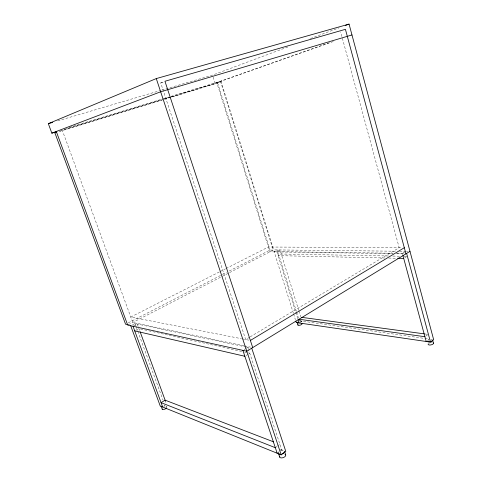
<?xml version="1.0" encoding="UTF-8"?>
<svg xmlns="http://www.w3.org/2000/svg" width="482" height="482" viewBox="0 0 482 482"><rect width="100%" height="100%" fill="white"/><g stroke="black" fill="none" stroke-linecap="round" stroke-linejoin="round"><path stroke-width="0.36" stroke-dasharray="2.41 1.81" d="M277.156 453.219L281.735 449.784L248.519 349.498M428.835 339.509L427.781 340.298A2.717 1.121 -11.6 0 1 428.86 339.744M275.891 447.266L277.036 446.416M277.614 445.989L279.915 444.284M425.968 335.936L427.552 334.761M163.681 406.392L164.977 405.597M246.079 355.517L249.76 353.246L248.296 352.92M300.274 322.217L302.081 321.102M404.82 257.707L406.495 256.677M244.115 349.613L246.579 348.112M405.139 251.658L402.343 253.363L402.735 254.803M249.543 337.219L245.675 339.533L163.808 92.249M250.188 336.834L399.18 247.7L340.635 31.884M135.924 330.224L138.967 328.628M133.628 325.946L137.292 324.043L139.87 331.104M132.538 324.814L134.972 323.555L245.603 346.901M293.369 313.228L274.113 251.556L277.258 249.929L296.388 311.414M128.326 324.766L273.643 249.887L396.668 251.218M128.248 322.844L221.871 274.782M222.539 274.439L226.546 272.378M229.221 271.011L270.016 250.068L273.228 250.104L220.696 81.976L171.212 97.105M219.364 271.944L130.773 317.029L241.512 338.719M220.039 271.601L225.407 268.872M226.076 268.528L268.36 247.013L402.108 247.718M163.573 91.532L160.735 82.952L163.741 81.741M287.832 46.977L212.52 75.108L161.392 90.23M310.354 38.56L339.214 27.781M393.167 253.646L269.872 251.833L216.755 82.53L330.995 42.109M171.231 96.713L215.099 83.32L334.978 40.952M164.591 99.28L220.696 81.976M216.755 82.53L220.973 81.241L273.643 249.887M64.793 129.212L163.32 99.129M164.037 98.912L170.514 96.936M60.051 131.092L161.886 99.961M164.754 99.081L170.495 97.328M59.184 131.526L163.874 99.497M69.571 127.29L170.17 96.617M170.887 96.4L223.341 80.41M57.689 120.898L160.669 90.441M160.735 82.952L163.621 82.121M399.5 251.255L405.699 251.321M406.416 251.327L407.844 251.345M274.113 251.556L392.577 253.225M397.084 253.285L405.199 253.399M396.174 253.689L403.693 253.803M388.335 255.984L281.259 254.002L278.114 255.653L384.907 257.984M392.824 256.069L399.566 256.195M404.055 256.273L407.055 256.334M388.667 258.063L396.939 258.244M425.106 333.972L427.335 334.273M299.28 320.711L424.148 338.376M424.895 338.484L428.612 339.009M242.253 338.864L249.031 340.196M243.892 345.745L132.773 322.476L62.329 130.423M244.633 345.895L250.52 347.13M246.344 347.052L249.778 347.781M140.437 328.953L243.892 351.944M244.627 352.107L247.561 352.758M280.343 449.236L283.753 450.58M165.115 400.168L166.483 403.904M166.465 406.187L166.886 407.35A2.512 0.994 -22.8 0 0 165.103 406.959M134.972 323.555L135.743 325.657M136.002 326.362L137.545 330.574M137.804 331.273L162.994 400.06M247.814 347.365L248.284 348.787M217.653 83.049L270.016 250.068M213.165 77.162L215.099 83.32M297.737 318.674L276.849 251.598L280.006 249.959L298.732 310.324M293.592 313.945L295.388 319.68M298.954 311.041L300.738 316.794M299.25 321.036A2.133 0.747 -16.9 0 1 301.178 321.126L301.575 322.41M296.611 312.131L298.394 317.849M430.896 339.382A2.717 1.121 -11.6 0 1 432.011 339.539M429.119 343.16A2.717 1.133 -11.5 0 1 429.709 342.907M431.071 342.588A2.717 1.133 -11.5 0 1 431.745 342.545M301.178 321.126A2.133 0.747 -16.9 0 1 300.141 322.259M278.572 452.465A3.193 1.675 -19.6 0 1 278.927 451.971M280.867 450.748A3.193 1.675 -19.6 0 1 284.464 451.212M165.175 405.428A2.518 0.982 -22.8 0 1 164.127 406.073"/><path stroke-width="0.72" d="M130.712 325.76L160.253 406.043L281.193 454.851L285.79 451.381L251.743 348.197M295.834 321.114L296.279 322.548L430.51 342.112L433.673 339.726L349.064 24.1L156.276 78.572L48.327 123.669L51.845 133.165L56.882 131.628M409.983 251.363L246.79 351.221L127.694 325.091L56.286 131.478M250.375 340.455L404.302 247.73M51.845 133.165L160.663 91.785L351.974 34.945M128.26 324.802L125.573 324.217L54.882 132.839L56.605 132.189M345.546 25.413L349.064 24.1M54.882 132.839L56.316 132.399M48.327 123.669L52.646 122.392M397.692 258.262L403.705 258.394M301.624 317.337L424.359 333.869M298.611 319.18L424.913 336.719M134.707 330.863L244.85 356.27M273.613 441.861L165.115 400.168L161.06 402.645L275.312 447.694M133.014 326.26L162.669 407.019M162.277 409.254L161.121 406.115A2.518 0.982 -22.8 0 0 162.332 406.603M140.129 331.809L165.416 401M156.276 78.572L281.193 454.851M279.693 457.075L278.469 453.393A3.193 1.675 -19.6 0 0 279.771 454.183M242.886 350.366L277.156 453.219M284.669 451.821L285.681 454.888M252.725 347.594L164.946 81.259L345.425 29.33L405.952 253.833M298.069 319.723L299.075 322.958M297.177 322.524L297.978 325.097M402.928 255.52L426.202 341.485M432.577 339.985L433.426 343.16M406.627 253.424L430.51 342.112M432.432 340.599A2.717 1.121 -11.6 0 1 430.342 341.666M429.643 341.792A2.717 1.121 -11.6 0 1 427.486 341.479M433.228 342.901A2.717 1.133 -11.5 0 1 430.854 344.919A2.717 1.133 -11.5 0 1 428.299 343.774M298.575 322.729A2.133 0.747 -16.9 0 1 297.219 322.115M301.473 323.47A2.127 0.753 -16.8 0 1 301.618 324.44A2.127 0.753 -16.8 0 1 299.045 325.338A2.127 0.753 -16.8 0 1 298.021 324.681M284.525 451.652A3.193 1.675 -19.6 0 1 282.078 453.869M284.97 454.249A3.187 1.693 -19.6 0 1 285.085 456.49A3.187 1.693 -19.6 0 1 281.229 457.9A3.187 1.693 -19.6 0 1 279.795 456.135M166.597 407.983A2.512 0.994 -22.8 0 1 163.97 409.411A2.512 0.994 -22.8 0 1 162.187 409.013"/></g></svg>
